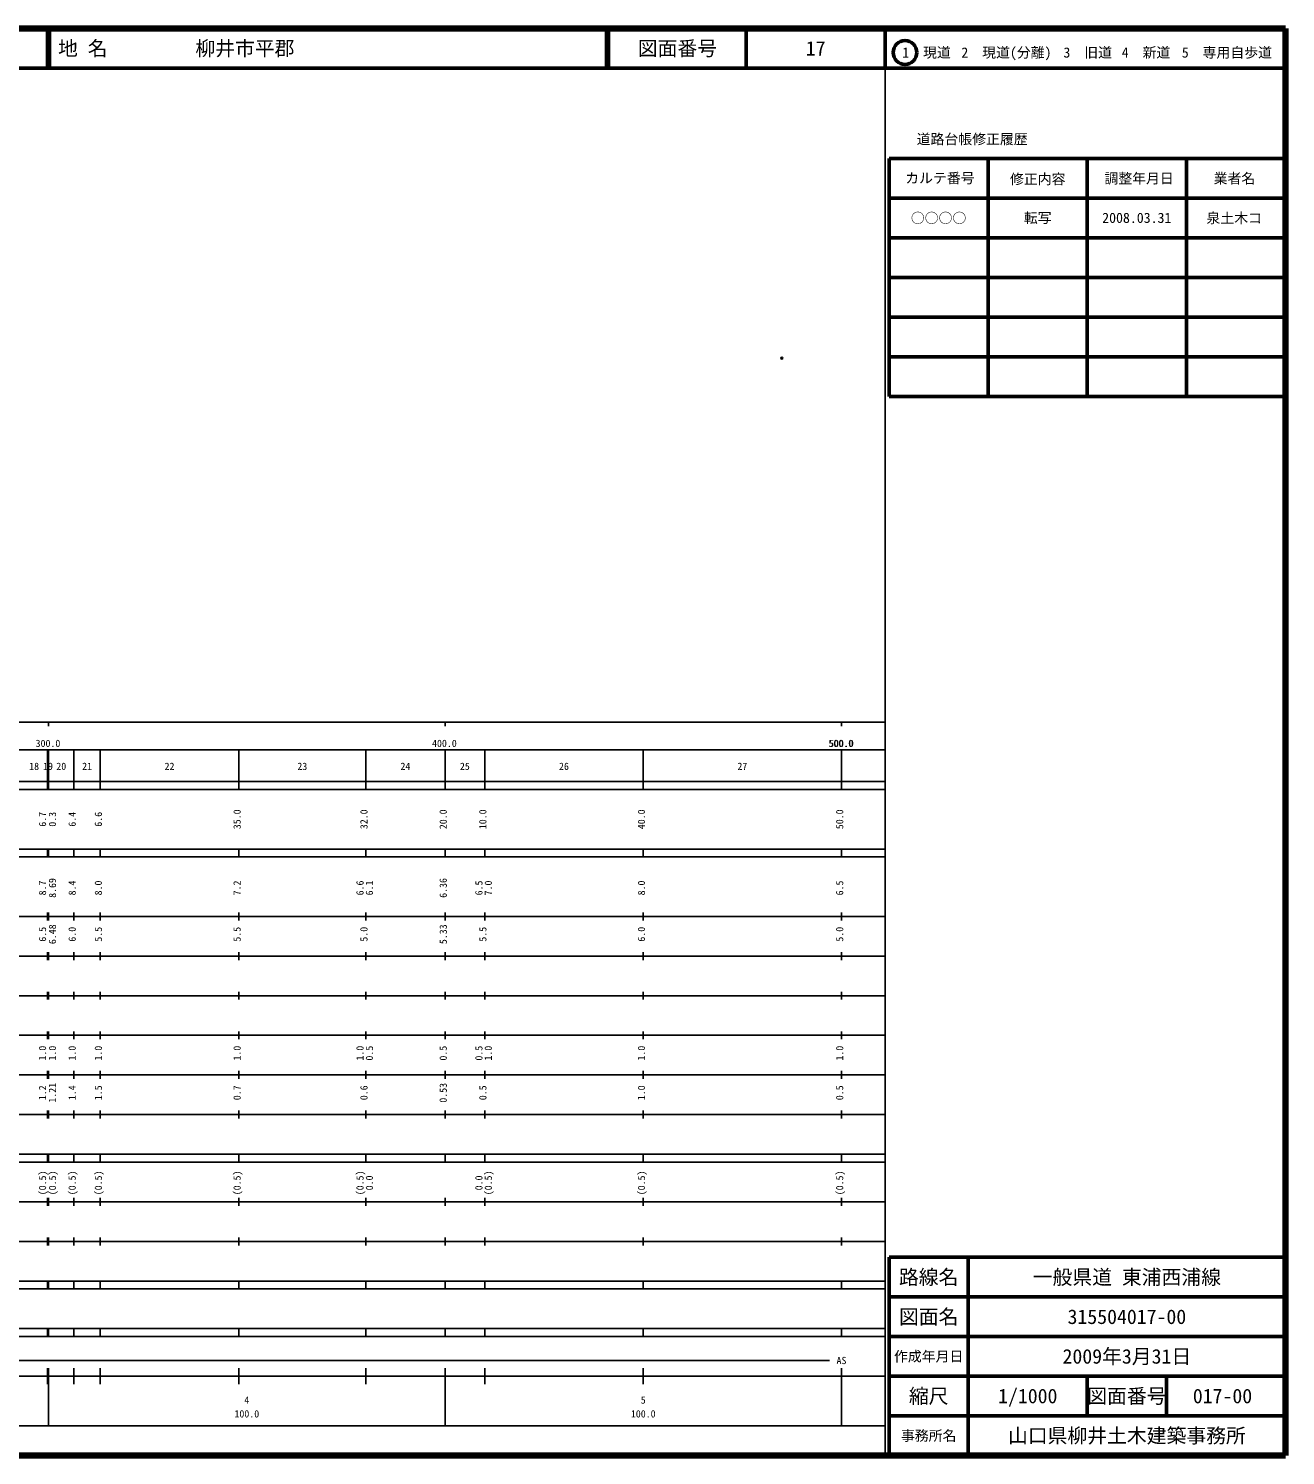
# Model space of a CAD drawing. Units: millimetres on the paper. Extents: x 40 to 680, y 20 to 380.
# Drawn here: x 362.9 to 680, y 20 to 380 of the extents above; entities that cross this region are included whole.
import ezdxf
from ezdxf.enums import TextEntityAlignment as Align

# ---------------------------------------------------------------- set-up
doc = ezdxf.new("R2010")
doc.units = ezdxf.units.MM
doc.header["$PDMODE"] = 32
doc.header["$PDSIZE"] = 0.5
doc.layers.add('M-OTRS', color=6, linetype='Continuous')
doc.layers.add('M-TTL-TXT', color=7, linetype='Continuous')
for name, color, linetype, lineweight in [('M-TTL', 2, 'Continuous', 140), ('M-TTL-BAND', 7, 'Continuous', 25), ('M-TTL-FRAM', 2, 'Continuous', 50), ('M-TTL-LINE', 7, 'Continuous', 50)]:
    doc.layers.add(name, color=color, linetype=linetype, lineweight=lineweight)
doc.styles.add('ＭＳ ゴシック', font='')
doc.styles.get('ＭＳ ゴシック').set_extended_font_data('MS Gothic')

msp = doc.modelspace()

# ---------------------------------------------------------------- linework, layer by layer
at = {"layer": 'M-OTRS'}
msp.add_point((552.935, 296.81), dxfattribs=at)
at = {"layer": 'M-TTL'}
for p, q in [((680, 380), (40, 380)), ((680, 20), (680, 380)), ((40, 20), (680, 20))]:
    msp.add_line(p, q, dxfattribs=at)
at = {"layer": 'M-TTL-BAND'}
for p, q in [((579, 20), (579, 370)), ((40, 205), (579, 205)), ((368, 205), (368, 204)), ((468, 205), (468, 204)), ((568, 205), (568, 204)), ((68, 198), (579, 198)), ((367.7, 188), (367.7, 198)), ((368, 188), (368, 198)), ((374.4, 188), (374.4, 198)), ((381, 188), (381, 198)), ((416, 188), (416, 198)), ((448, 188), (448, 198)), ((468, 188), (468, 198)), ((478, 188), (478, 198)), ((518, 188), (518, 198)), ((568, 188), (568, 198)), ((40, 190), (579, 190)), ((40, 188), (579, 188)), ((40, 173), (579, 173)), ((367.7, 171), (367.7, 173)), ((368, 171), (368, 173)), ((374.4, 171), (374.4, 173)), ((381, 171), (381, 173)), ((416, 171), (416, 173)), ((448, 171), (448, 173)), ((468, 171), (468, 173)), ((478, 171), (478, 173)), ((518, 171), (518, 173)), ((568, 171), (568, 173)), ((40, 171), (579, 171)), ((40, 156), (579, 156)), ((367.7, 155), (367.7, 157)), ((368, 155), (368, 157)), ((374.4, 155), (374.4, 157)), ((381, 155), (381, 157)), ((416, 155), (416, 157)), ((448, 155), (448, 157)), ((468, 155), (468, 157)), ((478, 155), (478, 157)), ((518, 155), (518, 157)), ((568, 155), (568, 157)), ((46, 146), (579, 146)), ((367.7, 145), (367.7, 147)), ((368, 145), (368, 147)), ((374.4, 145), (374.4, 147)), ((381, 145), (381, 147)), ((416, 145), (416, 147)), ((448, 145), (448, 147)), ((468, 145), (468, 147)), ((478, 145), (478, 147)), ((518, 145), (518, 147)), ((568, 145), (568, 147)), ((367.7, 135), (367.7, 137)), ((368, 135), (368, 137)), ((374.4, 135), (374.4, 137)), ((381, 135), (381, 137)), ((416, 135), (416, 137)), ((448, 135), (448, 137)), ((468, 135), (468, 137)), ((478, 135), (478, 137)), ((518, 135), (518, 137)), ((568, 135), (568, 137)), ((52, 136), (579, 136)), ((46, 126), (579, 126)), ((367.7, 125), (367.7, 127)), ((368, 125), (368, 127)), ((374.4, 125), (374.4, 127)), ((381, 125), (381, 127)), ((416, 125), (416, 127)), ((448, 125), (448, 127)), ((468, 125), (468, 127)), ((478, 125), (478, 127)), ((518, 125), (518, 127)), ((568, 125), (568, 127)), ((52, 116), (579, 116)), ((367.7, 115), (367.7, 117)), ((368, 115), (368, 117)), ((374.4, 115), (374.4, 117)), ((381, 115), (381, 117)), ((416, 115), (416, 117)), ((448, 115), (448, 117)), ((468, 115), (468, 117)), ((478, 115), (478, 117)), ((518, 115), (518, 117)), ((568, 115), (568, 117)), ((46, 106), (579, 106)), ((367.7, 105), (367.7, 107)), ((368, 105), (368, 107)), ((374.4, 105), (374.4, 107)), ((381, 105), (381, 107)), ((416, 105), (416, 107)), ((448, 105), (448, 107)), ((468, 105), (468, 107)), ((478, 105), (478, 107)), ((518, 105), (518, 107)), ((568, 105), (568, 107)), ((40, 96), (579, 96)), ((40, 94), (579, 94)), ((367.7, 94), (367.7, 96)), ((368, 94), (368, 96)), ((374.4, 94), (374.4, 96)), ((381, 94), (381, 96)), ((416, 94), (416, 96)), ((448, 94), (448, 96)), ((468, 94), (468, 96)), ((478, 94), (478, 96)), ((518, 94), (518, 96)), ((568, 94), (568, 96)), ((49, 84), (579, 84)), ((367.7, 83), (367.7, 85)), ((368, 83), (368, 85)), ((374.4, 83), (374.4, 85)), ((381, 83), (381, 85)), ((416, 83), (416, 85)), ((448, 83), (448, 85)), ((468, 83), (468, 85)), ((478, 83), (478, 85)), ((518, 83), (518, 85)), ((568, 83), (568, 85)), ((40, 74), (579, 74)), ((367.7, 73), (367.7, 75)), ((368, 73), (368, 75)), ((374.4, 73), (374.4, 75)), ((381, 73), (381, 75)), ((416, 73), (416, 75)), ((448, 73), (448, 75)), ((468, 73), (468, 75)), ((478, 73), (478, 75)), ((518, 73), (518, 75)), ((568, 73), (568, 75)), ((40, 64), (579, 64)), ((40, 62), (579, 62)), ((367.7, 62), (367.7, 64)), ((368, 62), (368, 64)), ((374.4, 62), (374.4, 64)), ((381, 62), (381, 64)), ((416, 62), (416, 64)), ((448, 62), (448, 64)), ((468, 62), (468, 64)), ((478, 62), (478, 64)), ((518, 62), (518, 64)), ((568, 62), (568, 64)), ((40, 52), (579, 52)), ((367.7, 50), (367.7, 52)), ((368, 50), (368, 52)), ((374.4, 50), (374.4, 52)), ((381, 50), (381, 52)), ((416, 50), (416, 52)), ((448, 50), (448, 52)), ((468, 50), (468, 52)), ((478, 50), (478, 52)), ((518, 50), (518, 52)), ((568, 50), (568, 52)), ((40, 50), (579, 50)), ((71, 44), (565, 44)), ((40, 40), (579, 40)), ((367.7, 38), (367.7, 42)), ((368, 27.5), (368, 42)), ((374.4, 38), (374.4, 42)), ((381, 38), (381, 42)), ((416, 38), (416, 42)), ((448, 38), (448, 42)), ((468, 27.5), (468, 42)), ((478, 38), (478, 42)), ((518, 38), (518, 42)), ((568, 27.5), (568, 42)), ((68, 27.5), (579, 27.5))]:
    msp.add_line(p, q, dxfattribs=at)
at = {"layer": 'M-TTL-FRAM'}
for p, q in [((580, 347.197), (580, 287.197)), ((580, 347.197), (680, 347.197)), ((580, 287.197), (680, 287.197)), ((680, 70), (580, 70)), ((580, 70), (580, 20))]:
    msp.add_line(p, q, dxfattribs=at)
at = {"layer": 'M-TTL-LINE'}
for p, q in [((367.75, 380), (367.75, 370)), ((368.25, 380), (368.25, 370)), ((508.747, 380), (508.747, 370)), ((509.247, 380), (509.247, 370)), ((543.997, 380), (543.997, 370)), ((579, 380), (579, 370)), ((40, 370), (680, 370)), ((605, 347.197), (605, 287.197)), ((630, 347.197), (630, 287.197)), ((655, 347.197), (655, 287.197)), ((580, 337.197), (680, 337.197)), ((580, 327.197), (680, 327.197)), ((580, 317.197), (680, 317.197)), ((580, 307.197), (680, 307.197)), ((580, 297.197), (680, 297.197)), ((600, 70), (600, 20)), ((680, 60), (580, 60)), ((680, 50), (580, 50)), ((680, 40), (580, 40)), ((630, 40), (630, 30)), ((650, 40), (650, 30)), ((680, 30), (580, 30))]:
    msp.add_line(p, q, dxfattribs=at)
msp.add_circle((584.031, 373.958), 3, dxfattribs=at)

# ---------------------------------------------------------------- texts
at = {"layer": 'M-TTL-BAND', "style": 'ＭＳ ゴシック'}
for s, p in [('300.0', (367.844, 198.195)), ('400.0', (467.844, 198.195)), ('500.0', (567.844, 198.195)), ('500.0', (568, 198.195)), ('18', (364.35, 192.405)), ('19', (367.85, 192.405)), ('20', (371.2, 192.405)), ('21', (377.7, 192.405)), ('22', (398.5, 192.405)), ('23', (432, 192.405)), ('24', (458, 192.405)), ('25', (473, 192.405)), ('26', (498, 192.405)), ('27', (543, 192.405)), ('AS', (568, 42.5)), ('4', (418, 32.523)), ('5', (518, 32.523)), ('100.0', (418, 29.033)), ('100.0', (518, 29.033))]:
    msp.add_text(s, height=1.833, dxfattribs=at).set_placement(p, align=Align.BOTTOM_CENTER)
for s, p in [('6.7', (367.916, 180.5)), ('0.3', (370.428, 180.5)), ('6.4', (375.4, 180.5)), ('6.6', (382, 180.5)), ('35.0', (417, 180.5)), ('32.0', (449, 180.5)), ('20.0', (469, 180.5)), ('10.0', (479, 180.5)), ('40.0', (519, 180.5)), ('50.0', (569, 180.5)), ('8.7', (367.916, 163.174)), ('8.69', (370.428, 163.174)), ('8.4', (375.4, 163.174)), ('8.0', (382, 163.174)), ('7.2', (417, 163.174)), ('6.6', (448, 163.174)), ('6.1', (450.37, 163.174)), ('6.36', (469, 163.174)), ('6.5', (478, 163.174)), ('7.0', (480.37, 163.174)), ('8.0', (519, 163.174)), ('6.5', (569, 163.174)), ('6.5', (367.916, 151.5)), ('6.48', (370.428, 151.5)), ('6.0', (375.4, 151.5)), ('5.5', (382, 151.5)), ('5.5', (417, 151.5)), ('5.0', (449, 151.5)), ('5.33', (469, 151.5)), ('5.5', (479, 151.5)), ('6.0', (519, 151.5)), ('5.0', (569, 151.5)), ('1.0', (367.916, 121.5)), ('1.0', (370.428, 121.5)), ('1.0', (375.4, 121.5)), ('1.0', (382, 121.5)), ('1.0', (417, 121.5)), ('1.0', (448, 121.5)), ('0.5', (450.37, 121.5)), ('0.5', (469, 121.5)), ('0.5', (478, 121.5)), ('1.0', (480.37, 121.5)), ('1.0', (519, 121.5)), ('1.0', (569, 121.5)), ('1.2', (367.916, 111.5)), ('1.21', (370.428, 111.5)), ('1.4', (375.4, 111.5)), ('1.5', (382, 111.5)), ('0.7', (417, 111.5)), ('0.6', (449, 111.5)), ('0.53', (469, 111.5)), ('0.5', (479, 111.5)), ('1.0', (519, 111.5)), ('0.5', (569, 111.5)), ('(0.5)', (367.916, 88.764)), ('(0.5)', (370.428, 88.764)), ('(0.5)', (375.4, 88.764)), ('(0.5)', (382, 88.764)), ('(0.5)', (417, 88.764)), ('(0.5)', (448, 88.764)), ('0.0', (450.37, 88.764)), ('0.0', (478, 88.764)), ('(0.5)', (480.37, 88.764)), ('(0.5)', (519, 88.764)), ('(0.5)', (569, 88.764))]:
    msp.add_text(s, height=1.833, rotation=90, dxfattribs=at).set_placement(p, align=Align.BOTTOM_CENTER)
at = {"layer": 'M-TTL-TXT', "style": 'ＭＳ ゴシック'}
for s, p in [('地 名', (370.38, 375)), ('柳井市平郡', (405.024, 375))]:
    msp.add_text(s, height=3.666, dxfattribs=at).set_placement(p, align=Align.MIDDLE_LEFT)
for s, height, p in [('図面番号', 3.666, (526.622, 375)), ('17', 3.666, (561.497, 375)), ('1\u3000現道', 2.566, (589.448, 373.958)), ('2\u3000現道(分離)', 2.566, (609.619, 373.958)), ('3\u3000旧道', 2.566, (630.121, 373.958)), ('4\u3000新道', 2.566, (644.824, 373.958)), ('5\u3000専用自歩道', 2.566, (665.228, 373.958)), ('道路台帳修正履歴', 2.566, (600.968, 352.113)), ('カルテ番号', 2.566, (592.839, 342.277)), ('修正内容', 2.566, (617.509, 342.023)), ('調整年月日', 2.566, (643.089, 342.197)), ('業者名', 2.566, (667.134, 342.197)), ('○○○○', 2.566, (592.5, 332.189)), ('転写', 2.566, (617.5, 332.245)), ('2008.03.31', 2.566, (642.5, 332.245)), ('泉土木コ', 2.566, (667.077, 332.189)), ('路線名', 3.666, (590, 65)), ('路線名', 3.666, (590, 65)), ('一般県道 東浦西浦線', 3.666, (640, 65)), ('図面名', 3.666, (590, 55)), ('図面名', 3.666, (590, 55)), ('315504017-00', 3.666, (640, 55)), ('2009年3月31日', 3.666, (640, 45)), ('作成年月日', 2.566, (590, 45)), ('作成年月日', 2.566, (590, 45)), ('縮尺', 3.666, (590, 35)), ('縮尺', 3.666, (590, 35)), ('1/1000', 3.666, (615, 35)), ('図面番号', 3.666, (640, 35)), ('図面番号', 3.666, (640, 35)), ('017-00', 3.666, (664.125, 35)), ('事務所名', 2.566, (590, 25)), ('事務所名', 2.566, (590, 25)), ('山口県柳井土木建築事務所', 3.666, (640, 25))]:
    msp.add_text(s, height=height, dxfattribs=at).set_placement(p, align=Align.MIDDLE_CENTER)

doc.saveas('drawing.dxf')
